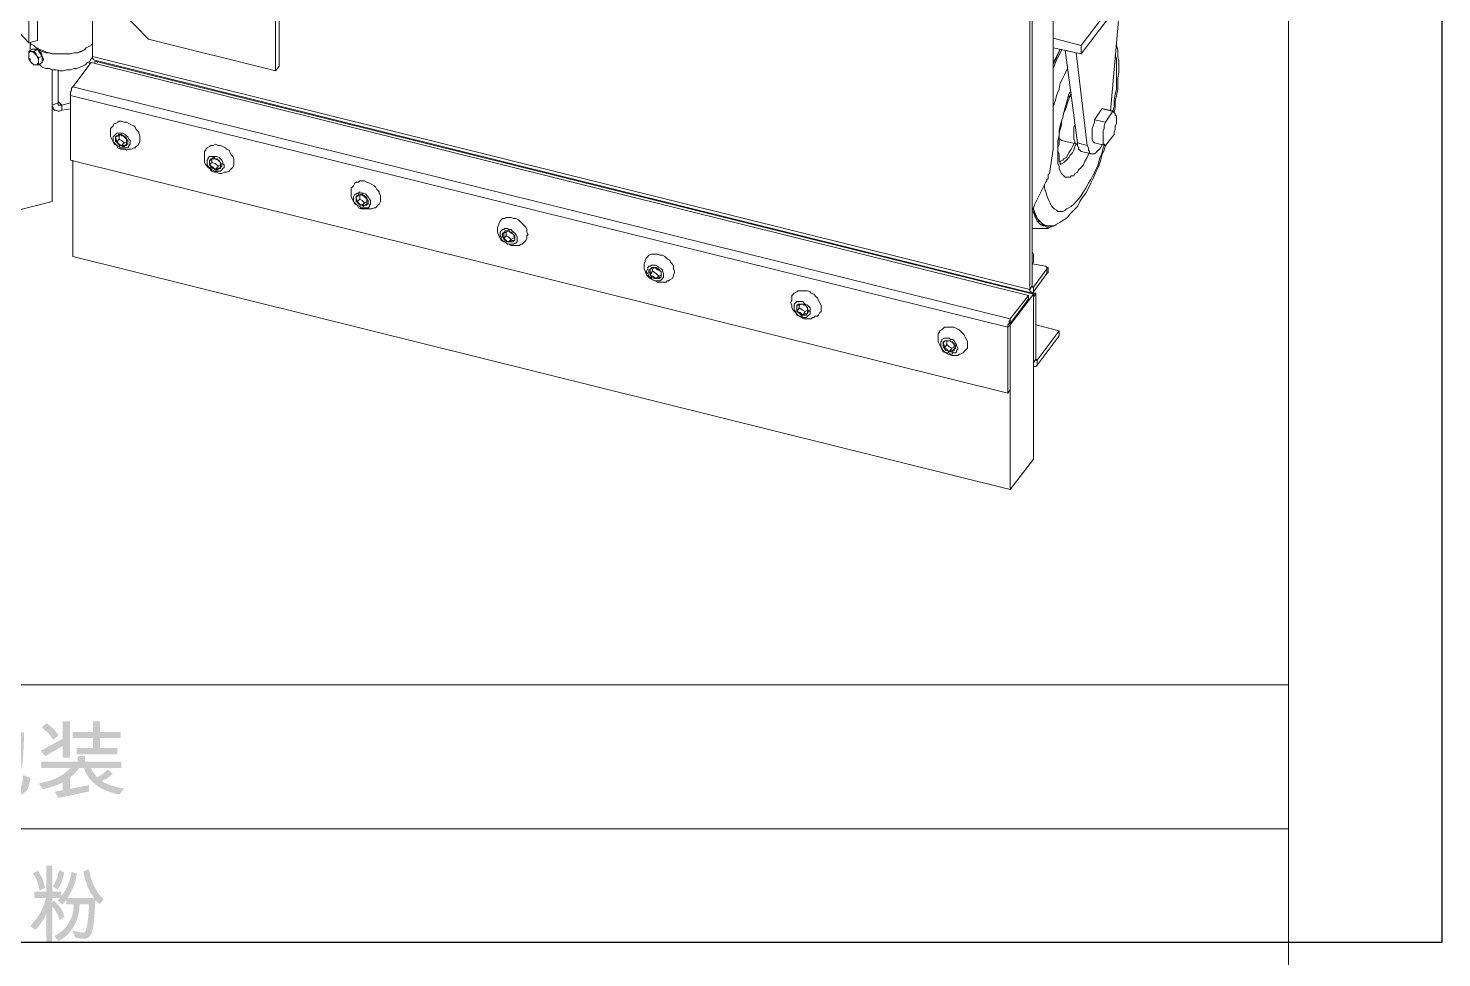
# Model space of a CAD drawing. Header units: millimetres. Extents: x 3 to 592, y 5 to 207.
# Drawn here: x 255.57 to 296.42, y 48.13 to 75 of the extents above; entities that cross this region are included whole.
import ezdxf

# ---------------------------------------------------------------- set-up
doc = ezdxf.new("R2010")
doc.units = ezdxf.units.MM
picture_1 = doc.add_image_def('image2.jpg', size_in_pixel=(500, 522))

msp = doc.modelspace()

# ---------------------------------------------------------------- hatches: boundary and pattern name
h = msp.add_hatch(color=7)
h.dxf.hatch_style = 2
h.paths.add_polyline_path([(255.633428, 53.328424), (255.613257, 53.204926), (255.587402, 53.100704), (255.555759, 53.015808), (255.518224, 52.950291), (255.410737, 52.866919), (255.250334, 52.838945), (253.972617, 52.838945), (253.862994, 52.85624), (253.778589, 52.907847), (253.724776, 52.986051), (253.706931, 53.083685), (253.706931, 53.75286), (254.597695, 53.75286), (254.597695, 54.059336), (253.706931, 54.059336), (253.706931, 54.18832), (253.555347, 53.993948), (253.355807, 53.797509), (253.188237, 53.93421), (253.411591, 54.148762), (253.602131, 54.396335), (253.759908, 54.676878), (253.884973, 54.990339), (254.091128, 54.926398), (254.028014, 54.764754), (253.978129, 54.650239), (255.447669, 54.650239), (255.443026, 54.396714), (255.434095, 54.168614), (255.420926, 53.965939), (255.403571, 53.788689), (255.380119, 53.63956), (255.348657, 53.522108), (255.309236, 53.436385), (255.261909, 53.382444), (255.156489, 53.32491), (255.045281, 53.305825), (254.762508, 53.319054), (254.671558, 53.51694), (254.778218, 53.507621), (254.857593, 53.501093), (254.909683, 53.497251), (254.934487, 53.495994), (255.040045, 53.505571), (255.109222, 53.534579), (255.133416, 53.564448), (255.154767, 53.616021), (255.173327, 53.689298), (255.189149, 53.78428), (255.202378, 53.906141), (255.213953, 54.060921), (255.223875, 54.24867), (255.232143, 54.46944), (253.884973, 54.46944), (253.812557, 54.338458), (253.748823, 54.240135), (254.811015, 54.240135), (254.811015, 53.57592), (253.918597, 53.57592), (253.918597, 53.131089), (253.926151, 53.082298), (253.948845, 53.047511), (253.986733, 53.026677), (254.039865, 53.019744), (255.183637, 53.019744), (255.265216, 53.02436), (255.308762, 53.038485), (255.369947, 53.111246), (255.387001, 53.150537), (255.400953, 53.21391), (255.411805, 53.301467), (255.419557, 53.413312)])
h = msp.add_hatch(color=7)
h.paths.add_polyline_path([(256.772327, 53.913264), (256.567275, 53.913264), (256.567275, 54.257222), (256.064566, 53.957912), (255.926763, 54.116111), (256.567275, 54.466684), (256.567275, 54.971046), (256.772327, 54.971046)])
h.paths.add_polyline_path([(258.24352, 54.481567), (257.643247, 54.481567), (257.643247, 54.195486), (258.142097, 54.195486), (258.142097, 54.014687), (256.969662, 54.014687), (256.972969, 54.195486), (257.438195, 54.195486), (257.438195, 54.481567), (256.856663, 54.481567), (256.856663, 54.662365), (257.438195, 54.662365), (257.438195, 54.96829), (257.643247, 54.96829), (257.643247, 54.662365), (258.24352, 54.662365)])
h.paths.add_polyline_path([(256.443251, 54.570864), (256.293872, 54.436918), (256.151314, 54.626674), (255.957079, 54.792452), (256.104254, 54.914271), (256.291943, 54.760757)])
h.paths.add_polyline_path([(258.337778, 53.024705), (258.203833, 52.84997), (258.005884, 52.897099), (257.827921, 52.958283), (257.669931, 53.033524), (257.531901, 53.122821), (257.413819, 53.226174), (257.31567, 53.343583), (257.237443, 53.475048), (257.179124, 53.620569), (257.052895, 53.620569), (256.898348, 53.44666), (256.772327, 53.345512), (256.772327, 53.012578), (257.327401, 53.126128), (257.327401, 52.940369), (256.438842, 52.753507), (256.330252, 52.933203), (256.567275, 52.977852), (256.567275, 53.210464), (256.475825, 53.16126), (256.348718, 53.11035), (256.186058, 53.057683), (255.987947, 53.003207), (255.874948, 53.172982), (256.167954, 53.24377), (256.419411, 53.341998), (256.629321, 53.467615), (256.797683, 53.620569), (255.951567, 53.620569), (255.951567, 53.804674), (256.99612, 53.804674), (256.99612, 53.967834), (257.206684, 53.967834), (257.206684, 53.804674), (258.260608, 53.804674), (258.260608, 53.620569), (257.381971, 53.620569), (257.448668, 53.492756), (257.556706, 53.355434), (257.715112, 53.435705), (257.869796, 53.580881), (258.01201, 53.454102), (257.847955, 53.315264), (257.688447, 53.239679), (257.824554, 53.167332), (257.978179, 53.107387), (258.149271, 53.059845)])
h = msp.add_hatch(color=7)
h.paths.add_polyline_path([(257.749115, 49.822012), (257.634462, 49.683657), (257.581132, 49.729959), (257.508785, 49.799412), (257.488735, 49.442647), (257.464137, 49.164481), (257.434991, 48.964967), (257.401298, 48.844156), (257.359957, 48.77317), (257.307867, 48.722337), (257.245029, 48.691762), (257.171442, 48.681547), (257.068433, 48.690091), (256.924497, 48.715172), (256.858351, 48.920224), (257.037772, 48.874335), (257.156008, 48.859039), (257.211129, 48.883843), (257.234349, 48.930077), (257.259636, 49.018891), (257.283545, 49.144913), (257.303733, 49.302767), (257.32964, 49.678696), (257.054033, 49.678696), (257.041346, 49.50429), (257.010728, 49.341576), (256.962178, 49.190567), (256.895696, 49.051275), (256.811283, 48.923714), (256.708938, 48.807896), (256.588661, 48.703835), (256.450452, 48.611543), (256.327531, 48.757615), (256.462501, 48.84506), (256.577163, 48.937931), (256.671464, 49.03628), (256.745352, 49.140159), (256.801886, 49.253528), (256.844158, 49.381108), (256.872166, 49.522848), (256.885912, 49.678696), (256.667631, 49.678696), (256.667631, 49.806578), (256.626703, 49.7487), (256.561798, 49.680901), (256.416277, 49.782324), (256.467953, 49.835792), (256.493998, 49.864455), (256.262488, 49.864455), (256.262488, 49.732715), (256.314853, 49.775159), (256.411789, 49.688867), (256.495032, 49.585472), (256.564528, 49.465022), (256.620226, 49.327572), (256.475257, 49.226699), (256.425656, 49.357139), (256.373626, 49.464066), (256.31922, 49.547532), (256.262488, 49.607589), (256.262488, 48.58729), (256.087752, 48.58729), (256.087752, 49.407498), (256.048289, 49.31138), (255.982884, 49.200792), (255.89164, 49.075735), (255.774662, 48.936209), (255.629141, 49.049208), (255.800302, 49.25395), (255.932654, 49.458072), (256.026249, 49.661574), (256.081138, 49.864455), (255.741038, 49.864455), (255.741038, 50.044152), (256.089957, 50.044152), (256.089957, 50.799868), (256.262488, 50.799868), (256.262488, 50.044152), (256.529827, 50.044152), (256.529827, 49.923435), (256.634437, 50.074529), (256.71848, 50.240867), (256.78206, 50.422397), (256.825278, 50.619069), (256.974658, 50.552923), (256.935366, 50.362952), (256.876955, 50.184091), (256.79932, 50.016289), (256.702357, 49.859494), (257.4702, 49.859494), (257.378121, 49.991476), (257.295396, 50.162525), (257.222076, 50.372641), (257.158212, 50.621825), (257.316411, 50.696239), (257.381618, 50.425463), (257.475506, 50.189466), (257.598022, 49.988298)])
h.paths.add_polyline_path([(256.611407, 50.602533), (256.546432, 50.337054), (256.420686, 50.100927), (256.282883, 50.192428), (256.401807, 50.419736), (256.457067, 50.661513)])
h.paths.add_polyline_path([(256.051372, 50.152741), (255.894827, 50.074468), (255.866207, 50.230531), (255.824203, 50.366337), (255.768866, 50.481885), (255.700248, 50.577177), (255.856793, 50.651591), (255.982195, 50.417669)])

# ---------------------------------------------------------------- linework, layer by layer
at = {"color": 9, "lineweight": 0, "true_color": 0xc0c0c0}
msp.add_lwpolyline([(291.994167, 5.221111), (291.994167, 204.822778)], dxfattribs=at)
at = {"color": 7, "lineweight": 0}
for points in [[(285.185556, 71.508056), (285.185556, 81.844444)], [(284.585833, 67.556944), (284.585833, 80.539167)], [(284.515278, 67.451111), (284.515278, 80.433333)], [(287.3375, 76.270556), (285.996944, 74.506667)], [(287.3375, 76.023611), (285.996944, 74.259722)], [(257.421944, 75.811944), (257.421944, 74.189167)], [(259.044722, 74.683056), (257.915833, 75.847222)], [(262.819444, 75.670833), (262.819444, 73.906944)], [(286.843611, 72.601667), (287.125833, 75.776667)], [(255.5875, 75.388611), (255.5875, 74.577222)], [(255.834444, 75.459167), (255.834444, 74.647778)], [(262.713611, 75.529722), (262.713611, 73.765833)], [(255.5875, 74.577222), (255.164167, 75.035833)], [(255.5875, 74.577222), (255.834444, 74.647778)], [(255.693333, 74.400833), (255.5875, 74.330278)], [(255.622778, 74.577222), (255.622778, 74.365556)], [(255.622778, 74.577222), (255.658056, 74.541944), (255.728611, 74.506667), (255.799167, 74.436111), (255.869722, 74.400833), (255.975556, 74.365556), (256.046111, 74.330278), (256.151944, 74.295), (256.257778, 74.259722), (256.363611, 74.259722), (256.469444, 74.259722), (256.575278, 74.259722), (256.681111, 74.259722), (256.786944, 74.259722), (256.892778, 74.295), (256.998611, 74.295), (257.069167, 74.330278), (257.175, 74.365556), (257.245556, 74.436111), (257.316111, 74.471389), (257.386667, 74.506667), (257.421944, 74.577222)], [(255.693333, 74.400833), (255.763889, 74.400833)], [(255.834444, 74.400833), (255.728611, 74.330278)], [(255.763889, 74.400833), (255.799167, 74.400833), (255.834444, 74.400833)], [(255.763889, 74.400833), (255.834444, 74.400833)], [(255.834444, 74.436111), (255.869722, 74.400833)], [(255.834444, 74.400833), (255.905, 74.295)], [(257.210278, 74.400833), (257.175, 74.365556), (257.104444, 74.330278), (256.998611, 74.295), (256.892778, 74.295), (256.786944, 74.259722), (256.681111, 74.259722), (256.575278, 74.259722), (256.469444, 74.259722), (256.363611, 74.259722), (256.257778, 74.259722), (256.187222, 74.295), (256.081389, 74.295), (255.975556, 74.330278), (255.905, 74.365556), (255.869722, 74.400833)], [(255.869722, 74.365556), (255.905, 74.330278), (255.940278, 74.295), (255.940278, 74.259722), (255.975556, 74.224444)], [(257.210278, 74.400833), (257.245556, 74.436111)], [(262.713611, 73.765833), (259.044722, 74.683056)], [(285.996944, 74.506667), (285.185556, 74.718333)], [(285.996944, 74.259722), (285.185556, 74.436111)], [(285.397222, 74.400833), (285.326667, 74.259722), (285.256111, 74.118611), (285.185556, 74.012778)], [(285.185556, 73.871667), (285.220833, 73.906944), (285.291389, 74.083333), (285.361944, 74.224444), (285.4325, 74.365556), (285.4325, 74.400833)], [(285.397222, 74.400833), (285.361944, 74.330278), (285.291389, 74.153889), (285.220833, 74.012778), (285.185556, 73.9775)], [(285.855833, 74.295), (285.538333, 74.365556)], [(285.538333, 74.365556), (285.891111, 71.684444)], [(285.996944, 74.259722), (285.996944, 74.506667)], [(286.949444, 72.566389), (286.984722, 72.7075), (286.984722, 72.883889), (287.02, 73.060278), (287.055278, 73.236667), (287.055278, 73.377778), (287.055278, 73.554167), (287.090556, 73.730556), (287.090556, 73.871667), (287.090556, 74.048056), (287.055278, 74.189167), (287.055278, 74.365556), (287.02, 74.506667), (287.02, 74.541944)], [(255.5875, 74.224444), (255.5875, 74.259722), (255.5875, 74.295), (255.622778, 74.330278), (255.658056, 74.330278)], [(255.658056, 74.330278), (255.5875, 74.330278)], [(255.5875, 74.330278), (255.5875, 74.259722), (255.5875, 74.224444)], [(255.658056, 74.012778), (255.622778, 74.048056), (255.622778, 74.083333), (255.622778, 74.118611), (255.5875, 74.118611), (255.5875, 74.153889), (255.5875, 74.189167), (255.5875, 74.224444)], [(255.5875, 74.224444), (255.5875, 74.153889), (255.5875, 74.118611)], [(255.5875, 74.118611), (255.658056, 74.012778)], [(255.658056, 74.330278), (255.693333, 74.330278), (255.728611, 74.295), (255.763889, 74.295), (255.763889, 74.259722), (255.799167, 74.224444)], [(255.728611, 74.330278), (255.658056, 74.330278)], [(255.799167, 73.942222), (255.763889, 73.942222), (255.728611, 73.942222), (255.693333, 73.9775), (255.658056, 74.012778)], [(255.658056, 74.012778), (255.728611, 73.942222)], [(255.799167, 74.224444), (255.799167, 74.259722), (255.728611, 74.330278)], [(255.728611, 73.942222), (255.799167, 73.942222)], [(255.869722, 74.153889), (255.799167, 74.224444)], [(255.869722, 74.048056), (255.869722, 74.083333), (255.869722, 74.118611), (255.834444, 74.153889), (255.834444, 74.189167), (255.799167, 74.224444)], [(255.869722, 74.048056), (255.869722, 74.012778), (255.869722, 73.9775), (255.834444, 73.9775), (255.834444, 73.942222), (255.799167, 73.942222)], [(255.799167, 73.942222), (255.869722, 73.942222)], [(255.975556, 74.189167), (255.869722, 74.153889)], [(255.869722, 74.048056), (255.869722, 74.083333), (255.869722, 74.153889)], [(255.869722, 73.942222), (255.869722, 73.9775), (255.869722, 74.048056)], [(255.975556, 74.012778), (255.869722, 73.942222)], [(257.139722, 73.906944), (257.069167, 73.871667), (256.963333, 73.836389), (256.892778, 73.836389), (256.786944, 73.801111), (256.681111, 73.801111), (256.575278, 73.765833), (256.469444, 73.765833), (256.363611, 73.801111), (256.257778, 73.801111), (256.187222, 73.836389), (256.081389, 73.836389), (255.975556, 73.871667), (255.905, 73.942222), (255.869722, 73.942222)], [(255.905, 74.295), (255.975556, 74.189167)], [(255.975556, 74.189167), (255.975556, 74.118611)], [(255.975556, 74.189167), (256.010833, 74.118611), (256.010833, 74.083333), (255.975556, 74.048056)], [(255.975556, 74.118611), (255.975556, 74.012778)], [(257.386667, 74.012778), (256.8575, 73.307222)], [(257.421944, 74.189167), (257.421944, 74.153889), (257.386667, 74.118611), (257.351389, 74.048056), (257.280833, 74.012778), (257.210278, 73.942222), (257.139722, 73.906944)], [(257.316111, 74.012778), (257.351389, 73.9775)], [(284.48, 67.274722), (257.386667, 74.012778)], [(257.421944, 74.189167), (284.515278, 67.451111)], [(257.421944, 74.189167), (257.421944, 74.153889), (257.421944, 74.118611), (257.457222, 74.118611), (257.457222, 74.083333)], [(257.457222, 74.083333), (284.585833, 67.345278)], [(257.4925, 73.9775), (257.4925, 74.048056)], [(284.621111, 67.31), (257.4925, 74.048056)], [(257.598333, 74.048056), (257.563056, 74.012778)], [(285.855833, 74.295), (286.173333, 71.613889)], [(286.914167, 72.601667), (286.949444, 72.742778), (286.949444, 72.919167), (286.984722, 73.095556), (287.02, 73.236667), (287.02, 73.413056), (287.02, 73.554167), (287.02, 73.695278), (287.02, 73.836389), (287.02, 73.9775), (287.02, 74.118611), (286.984722, 74.224444)], [(256.257778, 73.801111), (256.257778, 69.991111)], [(256.257778, 73.801111), (256.257778, 72.778056)], [(256.434167, 73.801111), (256.434167, 72.848611)], [(262.713611, 73.765833), (262.819444, 73.906944)], [(285.608889, 73.871667), (285.608889, 73.836389), (285.538333, 73.695278), (285.467778, 73.554167), (285.397222, 73.413056), (285.361944, 73.236667), (285.291389, 73.060278), (285.256111, 72.919167), (285.185556, 72.742778)], [(256.8575, 73.307222), (256.822222, 73.271944), (256.822222, 73.236667), (256.822222, 73.201389), (256.786944, 73.166111), (256.786944, 73.130833), (256.786944, 73.095556), (256.786944, 73.060278)], [(283.950833, 66.604444), (256.8575, 73.307222)], [(285.397222, 71.049444), (285.397222, 71.084722), (285.397222, 71.12), (285.361944, 71.155278), (285.361944, 71.225833), (285.361944, 71.296389), (285.361944, 71.366944), (285.326667, 71.4375), (285.326667, 71.543333), (285.361944, 71.649167), (285.361944, 71.755), (285.361944, 71.860833), (285.361944, 71.966667), (285.397222, 72.0725), (285.4325, 72.213611), (285.4325, 72.319444), (285.467778, 72.425278), (285.503056, 72.566389), (285.538333, 72.636944), (285.573611, 72.742778), (285.608889, 72.848611), (285.644167, 72.954444), (285.679444, 73.060278), (285.714722, 73.130833)], [(285.503056, 72.566389), (285.538333, 72.7075), (285.573611, 72.848611), (285.608889, 72.954444), (285.644167, 73.095556), (285.679444, 73.166111)], [(256.257778, 72.778056), (256.434167, 72.848611)], [(256.257778, 72.778056), (256.257778, 72.742778), (256.293056, 72.7075), (256.293056, 72.672222), (256.328333, 72.636944), (256.363611, 72.636944), (256.434167, 72.601667), (256.469444, 72.601667), (256.54, 72.636944)], [(256.257778, 72.742778), (256.293056, 72.672222)], [(256.434167, 72.883889), (256.54, 72.778056)], [(256.434167, 72.848611), (256.434167, 72.813333), (256.434167, 72.778056), (256.469444, 72.778056), (256.504722, 72.778056), (256.54, 72.778056)], [(256.54, 72.778056), (256.786944, 72.848611)], [(256.54, 72.778056), (256.54, 72.636944)], [(283.880278, 66.3575), (256.786944, 73.060278)], [(256.786944, 73.060278), (256.786944, 71.190556)], [(285.185556, 72.742778), (285.185556, 72.7075)], [(285.714722, 73.060278), (285.679444, 73.025), (285.644167, 73.025)], [(256.54, 72.636944), (256.786944, 72.672222)], [(258.797778, 71.825556), (258.797778, 71.896111), (258.7625, 71.966667), (258.7625, 72.001944), (258.691944, 72.0725), (258.656667, 72.143056), (258.621389, 72.178333), (258.550833, 72.213611), (258.480278, 72.248889), (258.409722, 72.284167), (258.339167, 72.284167), (258.268611, 72.319444), (258.198056, 72.319444), (258.162778, 72.284167), (258.092222, 72.248889), (258.056944, 72.248889), (258.021667, 72.178333), (257.986389, 72.143056), (257.951111, 72.107778)], [(286.208611, 71.402222), (286.208611, 71.366944), (286.173333, 71.261111), (286.102778, 71.155278), (286.0675, 71.049444), (285.996944, 70.978889), (285.926389, 70.908333), (285.891111, 70.837778), (285.820556, 70.8025), (285.785278, 70.731944), (285.714722, 70.731944), (285.679444, 70.696667), (285.644167, 70.696667), (285.573611, 70.696667), (285.538333, 70.696667), (285.503056, 70.731944), (285.467778, 70.767222), (285.4325, 70.8025), (285.397222, 70.873056), (285.361944, 70.943611), (285.361944, 71.014167), (285.326667, 71.084722), (285.326667, 71.190556), (285.326667, 71.296389), (285.326667, 71.402222), (285.326667, 71.508056), (285.326667, 71.649167), (285.326667, 71.755), (285.361944, 71.896111), (285.361944, 72.037222), (285.397222, 72.178333), (285.4325, 72.319444), (285.467778, 72.425278), (285.503056, 72.566389)], [(286.385, 72.354722), (286.385, 72.284167), (286.349722, 72.178333), (286.314444, 72.107778), (286.314444, 72.037222), (286.314444, 71.966667), (286.314444, 71.896111), (286.314444, 71.825556), (286.314444, 71.790278), (286.349722, 71.719722), (286.385, 71.684444)], [(286.596667, 72.672222), (286.385, 72.354722)], [(286.7025, 72.284167), (286.385, 72.354722)], [(286.914167, 72.601667), (286.596667, 72.672222)], [(286.631944, 72.672222), (286.596667, 72.672222)], [(286.949444, 72.601667), (286.631944, 72.672222)], [(286.914167, 72.601667), (286.7025, 72.284167)], [(286.949444, 71.931389), (286.949444, 72.001944), (286.984722, 72.0725), (286.984722, 72.178333), (287.02, 72.248889), (287.02, 72.319444), (287.02, 72.39), (287.02, 72.460556), (286.984722, 72.495833), (286.984722, 72.531111), (286.949444, 72.566389), (286.914167, 72.601667)], [(257.951111, 72.107778), (257.951111, 72.037222), (257.951111, 71.966667), (257.951111, 71.860833), (257.986389, 71.790278), (258.021667, 71.719722), (258.056944, 71.649167), (258.1275, 71.613889), (258.162778, 71.543333), (258.233333, 71.508056), (258.339167, 71.508056)], [(258.268611, 71.931389), (258.233333, 71.931389), (258.198056, 71.931389), (258.162778, 71.896111), (258.1275, 71.896111), (258.092222, 71.860833)], [(258.092222, 71.860833), (258.198056, 71.896111), (258.268611, 71.931389)], [(258.409722, 71.790278), (258.409722, 71.825556), (258.374444, 71.860833), (258.339167, 71.860833), (258.339167, 71.896111), (258.303889, 71.896111), (258.268611, 71.896111), (258.268611, 71.931389)], [(258.268611, 71.931389), (258.339167, 71.860833), (258.409722, 71.790278)], [(285.891111, 71.649167), (285.855833, 71.649167), (285.820556, 71.684444), (285.820556, 71.719722), (285.785278, 71.790278), (285.785278, 71.825556), (285.785278, 71.896111), (285.785278, 71.966667), (285.785278, 72.0725), (285.785278, 72.143056), (285.820556, 72.213611)], [(286.7025, 72.284167), (286.667222, 72.178333), (286.667222, 72.107778), (286.631944, 72.037222), (286.631944, 71.966667), (286.631944, 71.896111), (286.631944, 71.825556), (286.631944, 71.755), (286.631944, 71.684444), (286.631944, 71.649167), (286.667222, 71.649167), (286.7025, 71.613889)], [(286.7025, 71.613889), (286.949444, 71.931389)], [(258.092222, 71.860833), (258.092222, 71.825556), (258.092222, 71.790278), (258.092222, 71.755), (258.092222, 71.719722), (258.1275, 71.719722)], [(258.1275, 71.719722), (258.092222, 71.860833)], [(258.198056, 71.790278), (258.1275, 71.719722)], [(258.1275, 71.719722), (258.1275, 71.684444), (258.162778, 71.684444), (258.162778, 71.649167), (258.198056, 71.649167), (258.198056, 71.613889), (258.233333, 71.613889), (258.268611, 71.613889)], [(258.268611, 71.613889), (258.198056, 71.649167), (258.1275, 71.719722)], [(258.198056, 71.896111), (258.198056, 71.825556), (258.198056, 71.790278)], [(258.198056, 71.790278), (258.268611, 71.755), (258.339167, 71.684444)], [(258.339167, 71.684444), (258.268611, 71.613889)], [(258.268611, 71.613889), (258.303889, 71.578611), (258.339167, 71.578611), (258.374444, 71.613889), (258.409722, 71.613889), (258.409722, 71.649167)], [(258.409722, 71.649167), (258.339167, 71.613889), (258.268611, 71.613889)], [(258.339167, 71.684444), (258.409722, 71.719722)], [(258.339167, 71.508056), (258.374444, 71.508056), (258.409722, 71.472778), (258.480278, 71.508056), (258.515556, 71.508056), (258.550833, 71.508056), (258.621389, 71.543333), (258.656667, 71.543333), (258.691944, 71.578611)], [(258.409722, 71.649167), (258.445, 71.649167), (258.445, 71.684444), (258.445, 71.719722), (258.445, 71.755), (258.409722, 71.790278)], [(258.409722, 71.790278), (258.409722, 71.684444), (258.409722, 71.649167)], [(258.691944, 71.578611), (258.727222, 71.613889), (258.7625, 71.649167), (258.797778, 71.719722), (258.797778, 71.755), (258.797778, 71.825556)], [(261.514167, 71.155278), (261.514167, 71.225833), (261.478889, 71.296389), (261.443611, 71.331667), (261.408333, 71.402222), (261.373056, 71.472778), (261.3025, 71.508056), (261.267222, 71.543333), (261.196667, 71.578611), (261.126111, 71.613889), (261.055556, 71.613889), (260.985, 71.649167), (260.914444, 71.613889), (260.843889, 71.613889), (260.808611, 71.578611), (260.738056, 71.543333), (260.702778, 71.508056), (260.702778, 71.472778), (260.6675, 71.4375)], [(284.938611, 70.485), (284.938611, 70.379167), (284.973889, 70.273333), (285.009167, 70.1675), (285.044444, 70.061667), (285.079722, 69.991111), (285.115, 69.920556), (285.150278, 69.85), (285.185556, 69.814722), (285.220833, 69.779444), (285.291389, 69.744167), (285.326667, 69.708889), (285.397222, 69.708889), (285.467778, 69.708889), (285.538333, 69.744167), (285.573611, 69.779444), (285.644167, 69.814722), (285.714722, 69.85), (285.785278, 69.920556), (285.855833, 69.991111), (285.926389, 70.061667), (285.996944, 70.1675), (286.0675, 70.273333), (286.138056, 70.379167), (286.208611, 70.520278), (286.279167, 70.626111), (286.349722, 70.767222), (286.420278, 70.908333), (286.490833, 71.049444), (286.526111, 71.225833), (286.596667, 71.366944), (286.631944, 71.543333), (286.667222, 71.613889)], [(285.079722, 70.8025), (285.185556, 71.508056)], [(285.326667, 69.356111), (285.397222, 69.391389), (285.503056, 69.461944), (285.608889, 69.5325), (285.679444, 69.638333), (285.785278, 69.744167), (285.891111, 69.85), (285.961667, 69.991111), (286.032222, 70.096944), (286.138056, 70.238056), (286.208611, 70.379167), (286.279167, 70.520278), (286.349722, 70.661389), (286.420278, 70.837778), (286.490833, 70.978889), (286.561389, 71.155278), (286.596667, 71.331667), (286.667222, 71.472778), (286.7025, 71.613889)], [(285.361944, 71.825556), (285.361944, 71.790278), (285.397222, 71.790278), (285.4325, 71.755)], [(285.785278, 71.649167), (285.75, 71.578611), (285.714722, 71.508056), (285.644167, 71.402222), (285.608889, 71.331667), (285.573611, 71.261111), (285.503056, 71.225833), (285.467778, 71.190556), (285.397222, 71.155278), (285.397222, 71.12)], [(285.397222, 71.084722), (285.4325, 71.084722), (285.503056, 71.12), (285.538333, 71.155278), (285.573611, 71.190556), (285.644167, 71.261111), (285.679444, 71.331667), (285.75, 71.402222), (285.785278, 71.472778), (285.820556, 71.578611), (285.855833, 71.649167)], [(285.4325, 71.755), (285.891111, 71.649167)], [(286.173333, 71.613889), (285.891111, 71.684444)], [(285.891111, 71.684444), (285.891111, 71.613889), (285.926389, 71.543333), (285.926389, 71.508056), (285.961667, 71.472778), (285.996944, 71.4375)], [(286.173333, 71.613889), (286.208611, 71.543333), (286.208611, 71.472778), (286.243889, 71.4375), (286.243889, 71.402222), (286.279167, 71.366944), (286.314444, 71.366944), (286.349722, 71.366944), (286.385, 71.366944), (286.420278, 71.402222), (286.455556, 71.4375), (286.526111, 71.508056), (286.561389, 71.543333), (286.596667, 71.613889), (286.596667, 71.649167)], [(286.385, 71.684444), (286.7025, 71.613889)], [(283.880278, 64.4525), (256.786944, 71.190556)], [(256.8575, 71.190556), (256.8575, 68.403611)], [(260.6675, 71.4375), (260.6675, 71.366944), (260.6675, 71.296389), (260.6675, 71.190556), (260.6675, 71.12), (260.702778, 71.049444), (260.773333, 70.978889), (260.808611, 70.943611), (260.879167, 70.873056), (260.949722, 70.837778), (261.020278, 70.837778)], [(260.949722, 71.225833), (260.949722, 71.261111), (260.914444, 71.261111), (260.879167, 71.225833), (260.843889, 71.225833), (260.843889, 71.190556), (260.808611, 71.190556)], [(260.808611, 71.190556), (260.879167, 71.225833), (260.949722, 71.225833)], [(260.808611, 71.190556), (260.808611, 71.155278), (260.808611, 71.12), (260.808611, 71.084722), (260.808611, 71.049444)], [(260.808611, 71.049444), (260.808611, 71.190556)], [(260.879167, 71.12), (260.808611, 71.049444)], [(260.879167, 71.225833), (260.879167, 71.155278), (260.879167, 71.12)], [(260.879167, 71.12), (260.985, 71.084722), (261.055556, 71.014167)], [(261.126111, 71.12), (261.090833, 71.155278), (261.090833, 71.190556), (261.055556, 71.190556), (261.020278, 71.225833), (260.985, 71.225833), (260.949722, 71.225833)], [(260.949722, 71.225833), (261.055556, 71.190556), (261.126111, 71.12)], [(261.126111, 70.978889), (261.161389, 71.014167), (261.161389, 71.049444), (261.161389, 71.084722), (261.126111, 71.084722), (261.126111, 71.12)], [(261.126111, 71.12), (261.126111, 70.978889)], [(261.408333, 70.908333), (261.443611, 70.943611), (261.478889, 70.978889), (261.514167, 71.049444), (261.514167, 71.084722), (261.514167, 71.155278)], [(285.996944, 71.4375), (286.314444, 71.366944)], [(260.808611, 71.049444), (260.843889, 71.014167), (260.843889, 70.978889), (260.879167, 70.978889), (260.914444, 70.943611), (260.949722, 70.943611), (260.985, 70.908333)], [(260.985, 70.908333), (260.914444, 70.978889), (260.808611, 71.049444)], [(261.055556, 71.014167), (260.985, 70.908333)], [(260.985, 70.908333), (261.020278, 70.908333), (261.055556, 70.908333), (261.055556, 70.943611), (261.090833, 70.943611), (261.126111, 70.943611), (261.126111, 70.978889)], [(261.126111, 70.978889), (261.055556, 70.943611), (260.985, 70.908333)], [(261.020278, 70.837778), (261.090833, 70.8025), (261.126111, 70.8025), (261.161389, 70.8025), (261.231944, 70.837778), (261.267222, 70.837778), (261.3025, 70.837778), (261.373056, 70.873056), (261.408333, 70.908333)], [(261.055556, 71.014167), (261.126111, 71.049444)], [(284.973889, 70.555556), (285.009167, 70.590833), (285.009167, 70.626111), (285.044444, 70.661389), (285.044444, 70.696667), (285.044444, 70.731944), (285.044444, 70.767222), (285.079722, 70.8025)], [(265.7475, 70.096944), (265.7475, 70.1675), (265.712222, 70.238056), (265.712222, 70.273333), (265.641667, 70.343889), (265.606389, 70.414444), (265.571111, 70.449722), (265.500556, 70.485), (265.43, 70.520278), (265.359444, 70.555556), (265.288889, 70.590833), (265.218333, 70.590833), (265.147778, 70.590833), (265.1125, 70.555556), (265.041944, 70.555556), (265.006667, 70.520278), (264.971389, 70.449722), (264.936111, 70.414444), (264.900833, 70.379167)], [(264.900833, 70.379167), (264.900833, 70.308611), (264.900833, 70.238056), (264.900833, 70.132222), (264.936111, 70.061667), (264.971389, 69.991111), (265.006667, 69.920556), (265.077222, 69.885278), (265.1125, 69.814722), (265.183056, 69.779444), (265.288889, 69.779444)], [(284.973889, 70.555556), (284.656389, 69.920556)], [(256.257778, 69.991111), (254.740833, 69.603056)], [(265.218333, 70.202778), (265.183056, 70.202778), (265.147778, 70.202778), (265.1125, 70.202778), (265.1125, 70.1675), (265.077222, 70.1675), (265.041944, 70.132222)], [(265.041944, 70.132222), (265.147778, 70.1675), (265.218333, 70.202778)], [(265.041944, 70.132222), (265.041944, 70.096944), (265.041944, 70.061667), (265.041944, 70.026389), (265.041944, 69.991111), (265.077222, 69.991111)], [(265.077222, 69.991111), (265.041944, 70.132222)], [(265.147778, 70.061667), (265.077222, 69.991111)], [(265.077222, 69.991111), (265.077222, 69.955833), (265.1125, 69.955833), (265.1125, 69.920556), (265.147778, 69.920556), (265.147778, 69.885278), (265.183056, 69.885278), (265.218333, 69.885278)], [(265.218333, 69.885278), (265.147778, 69.920556), (265.077222, 69.991111)], [(265.147778, 70.1675), (265.147778, 70.096944), (265.147778, 70.061667)], [(265.147778, 70.061667), (265.218333, 70.026389), (265.288889, 69.955833)], [(265.359444, 70.061667), (265.359444, 70.096944), (265.324167, 70.132222), (265.288889, 70.1675), (265.253611, 70.1675), (265.218333, 70.1675), (265.218333, 70.202778)], [(265.218333, 70.202778), (265.288889, 70.132222), (265.359444, 70.061667)], [(265.288889, 69.955833), (265.218333, 69.885278)], [(265.218333, 69.885278), (265.253611, 69.85), (265.288889, 69.885278), (265.324167, 69.885278), (265.359444, 69.885278), (265.359444, 69.920556)], [(265.359444, 69.920556), (265.288889, 69.885278), (265.218333, 69.885278)], [(265.288889, 69.955833), (265.359444, 69.991111)], [(265.359444, 69.920556), (265.394722, 69.920556), (265.394722, 69.955833), (265.394722, 69.991111), (265.394722, 70.026389), (265.359444, 70.061667)], [(265.359444, 70.061667), (265.359444, 69.955833), (265.359444, 69.920556)], [(265.641667, 69.85), (265.676944, 69.885278), (265.712222, 69.920556), (265.7475, 69.991111), (265.7475, 70.026389), (265.7475, 70.096944)], [(284.656389, 69.920556), (284.621111, 69.814722), (284.585833, 69.779444)], [(265.288889, 69.779444), (265.324167, 69.779444), (265.359444, 69.779444), (265.43, 69.779444), (265.465278, 69.779444), (265.500556, 69.779444), (265.571111, 69.814722), (265.606389, 69.814722), (265.641667, 69.85)], [(270.016111, 69.038611), (269.980833, 69.109167), (269.980833, 69.179722), (269.945556, 69.250278), (269.910278, 69.285556), (269.839722, 69.356111), (269.804444, 69.391389), (269.733889, 69.461944), (269.663333, 69.497222), (269.592778, 69.497222), (269.522222, 69.5325), (269.451667, 69.5325), (269.381111, 69.5325), (269.345833, 69.497222), (269.275278, 69.497222), (269.24, 69.461944), (269.204722, 69.426667), (269.169444, 69.356111), (269.169444, 69.320833)], [(284.585833, 69.779444), (284.621111, 69.744167), (284.656389, 69.638333), (284.691667, 69.567778), (284.726944, 69.497222), (284.762222, 69.426667), (284.832778, 69.391389), (284.868056, 69.320833), (284.938611, 69.320833), (284.973889, 69.285556)], [(284.585833, 69.708889), (284.621111, 69.673611), (284.656389, 69.567778), (284.691667, 69.497222), (284.726944, 69.426667), (284.7975, 69.356111), (284.832778, 69.320833), (284.903333, 69.285556), (284.938611, 69.285556), (285.009167, 69.250278), (285.079722, 69.250278), (285.150278, 69.285556), (285.220833, 69.285556), (285.291389, 69.320833)], [(285.326667, 69.356111), (285.256111, 69.320833), (285.185556, 69.285556), (285.115, 69.285556), (285.044444, 69.285556), (285.009167, 69.285556), (284.938611, 69.320833), (284.868056, 69.356111), (284.832778, 69.391389), (284.762222, 69.461944), (284.726944, 69.497222), (284.691667, 69.603056), (284.656389, 69.673611), (284.621111, 69.779444), (284.621111, 69.814722)], [(269.169444, 69.320833), (269.134167, 69.250278), (269.134167, 69.179722), (269.134167, 69.109167), (269.169444, 69.003333), (269.204722, 68.932778), (269.24, 68.862222), (269.310556, 68.826944), (269.381111, 68.791667), (269.451667, 68.756389), (269.522222, 68.721111)], [(269.310556, 69.073889), (269.275278, 69.073889), (269.275278, 69.038611), (269.275278, 69.003333), (269.275278, 68.968056), (269.310556, 68.932778)], [(269.451667, 69.144444), (269.416389, 69.144444), (269.381111, 69.144444), (269.345833, 69.144444), (269.345833, 69.109167), (269.310556, 69.109167), (269.310556, 69.073889)], [(269.310556, 69.073889), (269.381111, 69.109167), (269.451667, 69.144444)], [(269.310556, 68.932778), (269.310556, 68.968056), (269.310556, 69.073889)], [(269.381111, 69.109167), (269.381111, 69.038611), (269.381111, 69.003333)], [(269.592778, 69.038611), (269.5575, 69.073889), (269.522222, 69.109167), (269.486944, 69.109167), (269.486944, 69.144444), (269.451667, 69.144444)], [(269.451667, 69.144444), (269.522222, 69.073889), (269.592778, 69.038611)], [(269.628056, 68.862222), (269.628056, 68.8975), (269.628056, 68.932778), (269.628056, 68.968056), (269.628056, 69.003333), (269.592778, 69.038611)], [(269.592778, 69.038611), (269.628056, 68.8975), (269.628056, 68.862222)], [(269.875, 68.791667), (269.910278, 68.826944), (269.945556, 68.862222), (269.980833, 68.932778), (269.980833, 69.003333), (270.016111, 69.038611)], [(284.691667, 69.215), (284.656389, 69.215), (284.585833, 69.215)], [(284.691667, 69.215), (284.726944, 69.215), (284.832778, 69.215), (284.938611, 69.215), (285.044444, 69.215), (285.115, 69.250278), (285.220833, 69.285556), (285.256111, 69.320833)], [(284.973889, 69.285556), (285.009167, 69.285556)], [(269.381111, 69.003333), (269.310556, 68.932778)], [(269.310556, 68.932778), (269.310556, 68.8975), (269.345833, 68.8975), (269.345833, 68.862222), (269.381111, 68.862222), (269.381111, 68.826944), (269.416389, 68.826944), (269.451667, 68.826944)], [(269.451667, 68.826944), (269.381111, 68.862222), (269.310556, 68.932778)], [(269.381111, 69.003333), (269.451667, 68.968056), (269.522222, 68.8975)], [(269.522222, 68.8975), (269.451667, 68.826944)], [(269.451667, 68.826944), (269.486944, 68.826944), (269.522222, 68.826944), (269.5575, 68.826944), (269.592778, 68.826944), (269.592778, 68.862222), (269.628056, 68.862222)], [(269.628056, 68.862222), (269.5575, 68.862222), (269.451667, 68.826944)], [(269.522222, 68.8975), (269.592778, 68.932778)], [(269.522222, 68.721111), (269.5575, 68.721111), (269.628056, 68.721111), (269.663333, 68.721111), (269.698611, 68.721111), (269.769167, 68.721111), (269.804444, 68.756389), (269.839722, 68.756389), (269.875, 68.791667)], [(256.8575, 68.403611), (283.950833, 61.665556)], [(273.402778, 68.2625), (273.3675, 68.191944), (273.3675, 68.121389), (273.3675, 68.050833), (273.402778, 67.980278), (273.438056, 67.874444), (273.473333, 67.839167), (273.543889, 67.768611), (273.614444, 67.733333), (273.685, 67.698056), (273.755556, 67.662778)], [(274.249444, 67.980278), (274.214167, 68.050833), (274.214167, 68.121389), (274.178889, 68.191944), (274.143611, 68.227222), (274.108333, 68.297778), (274.037778, 68.333056), (273.967222, 68.403611), (273.896667, 68.438889), (273.826111, 68.438889), (273.755556, 68.474167), (273.720278, 68.474167), (273.649722, 68.474167), (273.579167, 68.474167), (273.508611, 68.438889), (273.473333, 68.403611), (273.438056, 68.368333), (273.402778, 68.297778), (273.402778, 68.2625)], [(284.585833, 68.544722), (284.621111, 68.474167)], [(284.585833, 68.156667), (284.621111, 68.2625)], [(284.621111, 68.2625), (284.621111, 68.297778), (284.621111, 68.333056), (284.621111, 68.368333), (284.621111, 68.403611), (284.621111, 68.438889), (284.621111, 68.474167)], [(273.543889, 68.050833), (273.543889, 68.015556), (273.508611, 68.015556), (273.508611, 67.980278), (273.508611, 67.945), (273.543889, 67.909722), (273.543889, 67.874444)], [(273.685, 68.086111), (273.649722, 68.086111), (273.614444, 68.086111), (273.579167, 68.086111), (273.579167, 68.050833), (273.543889, 68.050833)], [(273.543889, 68.050833), (273.614444, 68.050833), (273.685, 68.086111)], [(273.543889, 67.874444), (273.543889, 67.909722), (273.543889, 68.050833)], [(273.614444, 67.980278), (273.543889, 67.874444)], [(273.543889, 67.874444), (273.579167, 67.839167), (273.579167, 67.803889), (273.614444, 67.803889), (273.649722, 67.803889), (273.649722, 67.768611), (273.685, 67.768611), (273.720278, 67.768611)], [(273.720278, 67.768611), (273.614444, 67.839167), (273.543889, 67.874444)], [(273.614444, 68.050833), (273.614444, 67.980278)], [(273.614444, 67.980278), (273.720278, 67.909722), (273.790833, 67.839167)], [(273.861389, 67.980278), (273.826111, 67.980278), (273.826111, 68.015556), (273.790833, 68.015556), (273.790833, 68.050833), (273.755556, 68.050833), (273.720278, 68.086111), (273.685, 68.086111)], [(273.685, 68.086111), (273.755556, 68.015556), (273.861389, 67.980278)], [(273.790833, 67.839167), (273.720278, 67.768611)], [(273.790833, 67.839167), (273.861389, 67.874444)], [(273.861389, 67.803889), (273.861389, 67.839167), (273.861389, 67.874444), (273.861389, 67.909722), (273.861389, 67.945), (273.861389, 67.980278)], [(273.861389, 67.980278), (273.861389, 67.839167), (273.861389, 67.803889)], [(274.108333, 67.733333), (274.178889, 67.768611), (274.214167, 67.839167), (274.214167, 67.874444), (274.249444, 67.945), (274.249444, 67.980278)], [(284.585833, 68.191944), (284.973889, 68.121389)], [(285.009167, 68.050833), (284.621111, 67.521667)], [(285.009167, 67.909722), (284.621111, 67.380556)], [(285.009167, 68.050833), (285.044444, 68.050833), (285.044444, 68.086111), (285.009167, 68.086111), (284.973889, 68.121389)], [(285.009167, 67.909722), (285.009167, 68.050833)], [(285.044444, 67.945), (285.009167, 67.909722)], [(285.044444, 67.945), (285.044444, 68.050833)], [(273.720278, 67.768611), (273.755556, 67.768611), (273.790833, 67.768611), (273.826111, 67.768611), (273.826111, 67.803889), (273.861389, 67.803889)], [(273.861389, 67.803889), (273.790833, 67.803889), (273.720278, 67.768611)], [(273.755556, 67.662778), (273.790833, 67.662778), (273.861389, 67.662778), (273.896667, 67.662778), (273.931944, 67.662778), (274.0025, 67.662778), (274.037778, 67.698056), (274.073056, 67.698056), (274.108333, 67.733333)], [(278.482778, 66.957222), (278.482778, 66.9925), (278.4475, 67.063056), (278.412222, 67.133611), (278.376944, 67.204167), (278.341667, 67.239444), (278.271111, 67.31), (278.200556, 67.345278), (278.165278, 67.380556), (278.094722, 67.415833), (278.024167, 67.415833), (277.953611, 67.415833), (277.883056, 67.415833), (277.8125, 67.415833), (277.777222, 67.380556), (277.706667, 67.345278), (277.671389, 67.31), (277.636111, 67.274722), (277.636111, 67.239444)], [(284.585833, 67.556944), (284.515278, 67.451111)], [(284.621111, 67.380556), (284.585833, 67.345278), (284.550556, 67.345278), (284.550556, 67.380556), (284.515278, 67.415833), (284.515278, 67.451111)], [(284.621111, 67.521667), (284.585833, 67.521667), (284.585833, 67.556944)], [(284.621111, 67.521667), (284.585833, 67.521667)], [(284.621111, 67.380556), (284.621111, 67.521667)], [(277.636111, 67.239444), (277.636111, 67.133611), (277.600833, 67.063056), (277.636111, 66.9925), (277.636111, 66.921944), (277.671389, 66.851389), (277.741944, 66.780833), (277.777222, 66.710278), (277.847778, 66.675), (277.918333, 66.639722), (277.988889, 66.604444)], [(277.918333, 67.027778), (277.883056, 67.027778), (277.847778, 67.027778), (277.8125, 67.027778), (277.8125, 66.9925), (277.777222, 66.9925)], [(277.777222, 66.9925), (277.847778, 66.9925), (277.918333, 67.027778)], [(278.094722, 66.921944), (278.059444, 66.957222), (278.024167, 66.9925), (277.988889, 66.9925), (277.988889, 67.027778), (277.953611, 67.027778), (277.918333, 67.027778)], [(277.918333, 67.027778), (278.024167, 66.9925), (278.094722, 66.921944)], [(283.950833, 66.428056), (284.621111, 67.31)], [(284.48, 67.274722), (283.950833, 66.604444)], [(284.48, 67.168889), (283.950833, 66.463333)], [(284.48, 67.274722), (284.48, 67.168889)], [(284.585833, 67.345278), (284.691667, 67.345278)], [(284.691667, 67.345278), (284.621111, 67.239444)], [(284.621111, 62.5475), (284.621111, 67.31)], [(284.621111, 67.239444), (284.621111, 65.334444)], [(284.691667, 67.345278), (284.691667, 65.440278)], [(277.777222, 66.9925), (277.777222, 66.957222), (277.777222, 66.921944), (277.777222, 66.886667), (277.777222, 66.851389), (277.777222, 66.816111)], [(277.777222, 66.816111), (277.777222, 66.851389), (277.777222, 66.9925)], [(277.847778, 66.921944), (277.777222, 66.816111)], [(277.777222, 66.816111), (277.8125, 66.816111), (277.8125, 66.780833), (277.847778, 66.780833), (277.847778, 66.745556), (277.883056, 66.745556), (277.918333, 66.710278), (277.953611, 66.710278)], [(277.953611, 66.710278), (277.883056, 66.780833), (277.777222, 66.816111)], [(277.847778, 66.9925), (277.847778, 66.957222), (277.847778, 66.921944)], [(277.847778, 66.921944), (277.953611, 66.851389), (278.024167, 66.816111)], [(278.024167, 66.816111), (277.953611, 66.710278)], [(277.953611, 66.710278), (277.988889, 66.710278), (278.024167, 66.710278), (278.059444, 66.710278), (278.059444, 66.745556), (278.094722, 66.745556)], [(278.094722, 66.745556), (278.024167, 66.745556), (277.953611, 66.710278)], [(277.988889, 66.604444), (278.059444, 66.604444), (278.094722, 66.604444), (278.13, 66.604444), (278.200556, 66.604444), (278.235833, 66.639722), (278.271111, 66.639722), (278.306389, 66.675), (278.376944, 66.675)], [(278.024167, 66.816111), (278.094722, 66.851389)], [(278.094722, 66.745556), (278.094722, 66.780833), (278.13, 66.816111), (278.13, 66.851389), (278.094722, 66.851389), (278.094722, 66.886667), (278.094722, 66.921944)], [(278.094722, 66.921944), (278.094722, 66.780833), (278.094722, 66.745556)], [(278.376944, 66.675), (278.412222, 66.710278), (278.4475, 66.780833), (278.482778, 66.816111), (278.482778, 66.886667), (278.482778, 66.957222)], [(283.950833, 66.604444), (283.950833, 66.569167), (283.915556, 66.533889), (283.915556, 66.498611), (283.915556, 66.463333), (283.880278, 66.428056), (283.880278, 66.392778), (283.880278, 66.3575)], [(283.950833, 66.604444), (283.950833, 66.463333)], [(282.716111, 65.898889), (282.716111, 65.934167), (282.680833, 66.004722), (282.645556, 66.075278), (282.610278, 66.145833), (282.575, 66.181111), (282.504444, 66.251667), (282.469167, 66.286944), (282.398611, 66.322222), (282.328056, 66.3575), (282.2575, 66.3575), (282.186944, 66.3575), (282.116389, 66.3575), (282.045833, 66.3575), (282.010556, 66.322222), (281.975278, 66.286944), (281.904722, 66.251667), (281.904722, 66.216389), (281.869444, 66.181111)], [(281.869444, 66.181111), (281.869444, 66.110556), (281.869444, 66.004722), (281.869444, 65.934167), (281.904722, 65.863611), (281.94, 65.793056), (281.975278, 65.7225), (282.010556, 65.651944), (282.081111, 65.616667), (282.151667, 65.581389), (282.2575, 65.546111)], [(283.950833, 66.428056), (283.880278, 66.3575)], [(283.880278, 66.3575), (283.880278, 64.4525)], [(283.950833, 66.463333), (283.950833, 66.428056)], [(283.950833, 66.428056), (283.950833, 64.558333)], [(283.950833, 61.665556), (283.950833, 66.428056)], [(284.691667, 66.428056), (285.361944, 66.251667)], [(284.726944, 65.405), (285.361944, 66.251667)], [(285.361944, 66.110556), (285.361944, 66.251667)], [(282.186944, 65.969444), (282.151667, 65.969444), (282.116389, 65.969444), (282.081111, 65.969444), (282.045833, 65.969444), (282.045833, 65.934167), (282.010556, 65.934167)], [(282.010556, 65.934167), (282.081111, 65.969444), (282.186944, 65.969444)], [(282.010556, 65.934167), (282.010556, 65.898889), (282.010556, 65.863611), (282.010556, 65.828333), (282.010556, 65.793056), (282.045833, 65.757778)], [(282.045833, 65.757778), (282.045833, 65.793056), (282.010556, 65.934167)], [(282.116389, 65.863611), (282.045833, 65.757778)], [(282.116389, 65.969444), (282.116389, 65.898889), (282.116389, 65.863611)], [(282.116389, 65.863611), (282.186944, 65.793056), (282.2575, 65.757778)], [(282.328056, 65.863611), (282.328056, 65.898889), (282.292778, 65.898889), (282.292778, 65.934167), (282.2575, 65.934167), (282.222222, 65.934167), (282.222222, 65.969444), (282.186944, 65.969444)], [(282.186944, 65.969444), (282.2575, 65.934167), (282.328056, 65.863611)], [(282.2575, 65.757778), (282.328056, 65.793056)], [(282.328056, 65.7225), (282.363333, 65.757778), (282.363333, 65.793056), (282.363333, 65.828333), (282.328056, 65.863611)], [(282.328056, 65.863611), (282.328056, 65.7225)], [(282.610278, 65.616667), (282.610278, 65.651944), (282.645556, 65.687222), (282.680833, 65.7225), (282.716111, 65.757778), (282.716111, 65.828333), (282.716111, 65.898889)], [(284.726944, 65.263889), (285.361944, 66.110556)], [(282.045833, 65.757778), (282.045833, 65.7225), (282.081111, 65.7225), (282.081111, 65.687222), (282.116389, 65.687222), (282.151667, 65.687222), (282.151667, 65.651944), (282.186944, 65.651944)], [(282.186944, 65.651944), (282.116389, 65.7225), (282.045833, 65.757778)], [(282.2575, 65.757778), (282.186944, 65.651944)], [(282.186944, 65.651944), (282.222222, 65.651944), (282.2575, 65.651944), (282.292778, 65.651944), (282.292778, 65.687222), (282.328056, 65.687222), (282.328056, 65.7225)], [(282.328056, 65.7225), (282.2575, 65.687222), (282.186944, 65.651944)], [(282.2575, 65.546111), (282.292778, 65.546111), (282.328056, 65.546111), (282.398611, 65.546111), (282.433889, 65.546111), (282.469167, 65.581389), (282.504444, 65.581389), (282.575, 65.616667), (282.610278, 65.616667)], [(284.621111, 65.334444), (284.691667, 65.440278)], [(284.691667, 65.440278), (284.691667, 65.405), (284.726944, 65.405)], [(284.691667, 65.440278), (284.726944, 65.405)], [(284.726944, 65.405), (284.726944, 65.263889)], [(284.621111, 65.334444), (284.621111, 65.299167), (284.621111, 65.263889), (284.621111, 65.228611), (284.656389, 65.228611), (284.691667, 65.228611), (284.726944, 65.263889)], [(284.621111, 65.228611), (284.656389, 65.228611)], [(283.950833, 64.558333), (283.880278, 64.4525)], [(283.950833, 61.665556), (284.621111, 62.5475)], [(291.994167, 56.021111), (176.953333, 56.021111)], [(291.994167, 43.532778), (291.994167, 56.021111)], [(176.953333, 51.858333), (291.994167, 51.858333)]]:
    msp.add_lwpolyline(points, dxfattribs=at)
for points in [[(258.515556, 71.719722), (258.515556, 71.755), (258.480278, 71.790278), (258.445, 71.860833), (258.409722, 71.896111), (258.374444, 71.931389), (258.303889, 71.966667), (258.268611, 71.966667), (258.198056, 71.966667), (258.162778, 71.966667), (258.1275, 71.966667), (258.092222, 71.931389), (258.056944, 71.896111), (258.021667, 71.860833), (258.021667, 71.825556), (258.021667, 71.790278), (258.021667, 71.719722), (258.056944, 71.684444), (258.092222, 71.649167), (258.1275, 71.613889), (258.198056, 71.578611), (258.233333, 71.543333), (258.303889, 71.543333), (258.339167, 71.543333), (258.374444, 71.543333), (258.445, 71.543333), (258.480278, 71.578611), (258.480278, 71.613889), (258.515556, 71.649167)], [(261.231944, 71.049444), (261.196667, 71.084722), (261.196667, 71.12), (261.161389, 71.190556), (261.126111, 71.225833), (261.090833, 71.261111), (261.020278, 71.296389), (260.985, 71.296389), (260.914444, 71.296389), (260.879167, 71.296389), (260.808611, 71.296389), (260.773333, 71.261111), (260.773333, 71.225833), (260.738056, 71.190556), (260.738056, 71.155278), (260.738056, 71.12), (260.738056, 71.049444), (260.773333, 71.014167), (260.808611, 70.978889), (260.843889, 70.943611), (260.879167, 70.908333), (260.949722, 70.873056), (260.985, 70.873056), (261.055556, 70.873056), (261.090833, 70.873056), (261.126111, 70.873056), (261.161389, 70.908333), (261.196667, 70.943611), (261.231944, 70.978889)], [(265.465278, 69.991111), (265.465278, 70.026389), (265.43, 70.061667), (265.394722, 70.132222), (265.359444, 70.1675), (265.324167, 70.202778), (265.253611, 70.238056), (265.218333, 70.238056), (265.147778, 70.273333), (265.1125, 70.238056), (265.077222, 70.238056), (265.041944, 70.202778), (265.006667, 70.202778), (264.971389, 70.132222), (264.971389, 70.096944), (264.971389, 70.061667), (264.971389, 69.991111), (265.006667, 69.955833), (265.041944, 69.920556), (265.077222, 69.885278), (265.147778, 69.85), (265.183056, 69.814722), (265.253611, 69.814722), (265.288889, 69.814722), (265.324167, 69.814722), (265.394722, 69.814722), (265.43, 69.85), (265.43, 69.885278), (265.465278, 69.920556)], [(269.698611, 68.932778), (269.698611, 68.968056), (269.663333, 69.038611), (269.628056, 69.073889), (269.592778, 69.109167), (269.5575, 69.144444), (269.522222, 69.179722), (269.451667, 69.179722), (269.416389, 69.215), (269.345833, 69.215), (269.310556, 69.179722), (269.275278, 69.179722), (269.24, 69.144444), (269.204722, 69.109167), (269.204722, 69.038611), (269.204722, 69.003333), (269.24, 68.968056), (269.24, 68.8975), (269.275278, 68.862222), (269.345833, 68.826944), (269.381111, 68.791667), (269.416389, 68.756389), (269.486944, 68.756389), (269.522222, 68.756389), (269.592778, 68.756389), (269.628056, 68.791667), (269.663333, 68.791667), (269.698611, 68.826944), (269.698611, 68.8975)], [(273.931944, 67.874444), (273.931944, 67.909722), (273.896667, 67.980278), (273.896667, 68.015556), (273.861389, 68.050833), (273.790833, 68.086111), (273.755556, 68.121389), (273.685, 68.156667), (273.649722, 68.156667), (273.579167, 68.156667), (273.543889, 68.121389), (273.508611, 68.121389), (273.473333, 68.086111), (273.473333, 68.050833), (273.438056, 67.980278), (273.438056, 67.945), (273.473333, 67.909722), (273.508611, 67.839167), (273.543889, 67.803889), (273.579167, 67.768611), (273.614444, 67.733333), (273.685, 67.698056), (273.720278, 67.698056), (273.790833, 67.698056), (273.826111, 67.698056), (273.861389, 67.733333), (273.896667, 67.768611), (273.931944, 67.803889), (273.931944, 67.839167)], [(278.165278, 66.816111), (278.165278, 66.886667), (278.165278, 66.921944), (278.13, 66.957222), (278.094722, 66.9925), (278.024167, 67.027778), (277.988889, 67.063056), (277.953611, 67.098333), (277.883056, 67.098333), (277.847778, 67.098333), (277.777222, 67.098333), (277.741944, 67.063056), (277.706667, 67.027778), (277.706667, 66.9925), (277.706667, 66.957222), (277.706667, 66.886667), (277.706667, 66.851389), (277.741944, 66.816111), (277.777222, 66.745556), (277.8125, 66.710278), (277.847778, 66.675), (277.918333, 66.675), (277.953611, 66.639722), (278.024167, 66.639722), (278.059444, 66.639722), (278.094722, 66.675), (278.13, 66.710278), (278.165278, 66.745556), (278.165278, 66.780833)], [(282.433889, 65.757778), (282.398611, 65.828333), (282.398611, 65.863611), (282.363333, 65.898889), (282.328056, 65.969444), (282.292778, 66.004722), (282.222222, 66.004722), (282.186944, 66.04), (282.116389, 66.04), (282.081111, 66.04), (282.045833, 66.04), (281.975278, 66.004722), (281.975278, 65.969444), (281.94, 65.934167), (281.94, 65.898889), (281.94, 65.828333), (281.94, 65.793056), (281.975278, 65.757778), (282.010556, 65.687222), (282.045833, 65.651944), (282.116389, 65.616667), (282.151667, 65.616667), (282.222222, 65.581389), (282.2575, 65.581389), (282.292778, 65.616667), (282.363333, 65.616667), (282.398611, 65.651944), (282.398611, 65.687222), (282.433889, 65.7225)]]:
    msp.add_lwpolyline(points, close=True, dxfattribs=at)

# ---------------------------------------------------------------- pictures from other files: only their frames are drawn
image = msp.add_image(picture_1, insert=(223.91014, 48.573409), size_in_units=(72.51, 75.913938))
image.dxf.flags = 7

doc.saveas('drawing.dxf')
